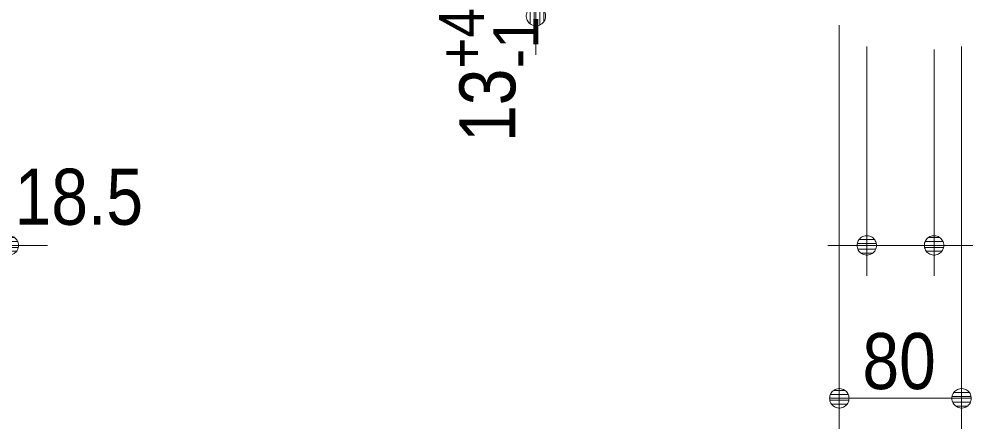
# Model space of a CAD drawing. Units: millimetres, scale not verified. Extents: x -6062 to 6062, y -3045 to 3045.
# Drawn here: x -863 to -239, y -2270 to -2002 of the extents above; entities that cross this region are included whole.
import ezdxf
from ezdxf.enums import TextEntityAlignment as Align

# ---------------------------------------------------------------- set-up
doc = ezdxf.new("R2010")
doc.units = ezdxf.units.MM
doc.header["$LTSCALE"] = 20
for name, color, linetype, lineweight in [('0-0_2寸法-1', 7, 'Continuous', 9), ('0-1_0', 7, 'Continuous', 9), ('0-2_2寸法-2', 7, 'Continuous', 9)]:
    doc.layers.add(name, color=color, linetype=linetype, lineweight=lineweight)
doc.styles.add('ＭＳ Ｐゴシック', font='')
doc.styles.get('ＭＳ Ｐゴシック').set_extended_font_data('MS PGothic')

# ---------------------------------------------------------------- blocks, each defined once
blk = doc.blocks.new('_Dot')
at = {"layer": '0-1_0'}
for p, q in [((-10, 0), (-20, 0)), ((9.78, 2), (-9.78, 2)), ((7.99, 6), (-7.99, 6)), ((9.16, -3.98), (-9.16, -3.98)), ((6, -7.98), (-6, -7.98))]:
    blk.add_line(p, q, dxfattribs=at)
for points in [[(10, 0), (9.92, 1.25), (9.69, 2.49), (9.3, 3.68), (8.76, 4.82), (8.09, 5.88), (7.29, 6.85), (6.37, 7.71), (5.36, 8.44), (4.26, 9.05), (3.09, 9.51), (1.87, 9.82), (0.63, 9.98), (-0.63, 9.98), (-1.87, 9.82), (-3.09, 9.51), (-4.26, 9.05), (-5.36, 8.44), (-6.37, 7.71), (-7.29, 6.85), (-8.09, 5.88), (-8.76, 4.82), (-9.3, 3.68), (-9.69, 2.49), (-9.92, 1.25), (-10, 0), (0, 0)], [(-10, 0), (-9.92, -1.25), (-9.69, -2.49), (-9.3, -3.68), (-8.76, -4.82), (-8.09, -5.88), (-7.29, -6.85), (-6.37, -7.71), (-5.36, -8.44), (-4.26, -9.05), (-3.09, -9.51), (-1.87, -9.82), (-0.63, -9.98), (0.63, -9.98), (1.87, -9.82), (3.09, -9.51), (4.26, -9.05), (5.36, -8.44), (6.37, -7.71), (7.29, -6.85), (8.09, -5.88), (8.76, -4.82), (9.3, -3.68), (9.69, -2.49), (9.92, -1.25), (10, 0), (0, 0)]]:
    blk.add_lwpolyline(points, close=True, dxfattribs=at)

msp = doc.modelspace()

# ---------------------------------------------------------------- linework, layer by layer
at = {"layer": '0-0_2寸法-1'}
for p, q in [((-326.04, -2006), (-326.04, -2270)), ((-246.04, -2020), (-246.04, -2270)), ((-258.75, -2250), (-313.32, -2250))]:
    msp.add_line(p, q, dxfattribs=at)
at = {"layer": '0-2_2寸法-2'}
for p, q in [((-524.54, -2012.71), (-524.54, -2025.42)), ((-308.04, -2020), (-308.04, -2170)), ((-264.04, -2022), (-264.04, -2170)), ((-856.79, -2150), (-844.08, -2150)), ((-320.75, -2150), (-333.46, -2150)), ((-264.04, -2150), (-308.04, -2150)), ((-251.32, -2150), (-238.61, -2150))]:
    msp.add_line(p, q, dxfattribs=at)

# ---------------------------------------------------------------- block references
at = {"layer": '0-0_2寸法-1', "xscale": 0.6356201, "yscale": 0.6356201, "rotation": 180}
msp.add_blockref('_Dot', (-326.04, -2250), dxfattribs=at)
at = {"layer": '0-0_2寸法-1', "xscale": 0.6356201, "yscale": 0.6356201}
msp.add_blockref('_Dot', (-246.04, -2250), dxfattribs=at)
at = {"layer": '0-2_2寸法-2', "xscale": 0.6356201, "yscale": 0.6356201}
for p, rotation in [((-524.54, -2000), 90), ((-869.5, -2150), 180), ((-264.04, -2150), 180)]:
    msp.add_blockref('_Dot', p, dxfattribs=dict(at, rotation=rotation))
msp.add_blockref('_Dot', (-308.04, -2150), dxfattribs=at)

# ---------------------------------------------------------------- texts
at = {"layer": '0-0_2寸法-1', "style": 'ＭＳ Ｐゴシック', "width": 0.9}
msp.add_text('80', height=36.66, dxfattribs=at).set_placement((-310.92, -2254.96), align=Align.BOTTOM_LEFT)
at = {"layer": '0-2_2寸法-2', "style": 'ＭＳ Ｐゴシック', "width": 0.9}
for s, height, p in [('+4', 29.33, (-549.85, -2034.27)), ('13', 36.66, (-527.02, -2082.37))]:
    msp.add_text(s, height=height, rotation=90, dxfattribs=at).set_placement(p, align=Align.BOTTOM_LEFT)
at = {"layer": '0-2_2寸法-2', "style": 'ＭＳ Ｐゴシック'}
msp.add_text('-1', height=29.33, rotation=90, dxfattribs=at).set_placement((-514.26, -2034.27), align=Align.BOTTOM_LEFT)
at = {"layer": '0-2_2寸法-2', "style": 'ＭＳ Ｐゴシック', "width": 0.9}
msp.add_text('18.5', height=36.69, dxfattribs=at).set_placement((-865.71, -2147.52), align=Align.BOTTOM_LEFT)

doc.saveas('drawing.dxf')
